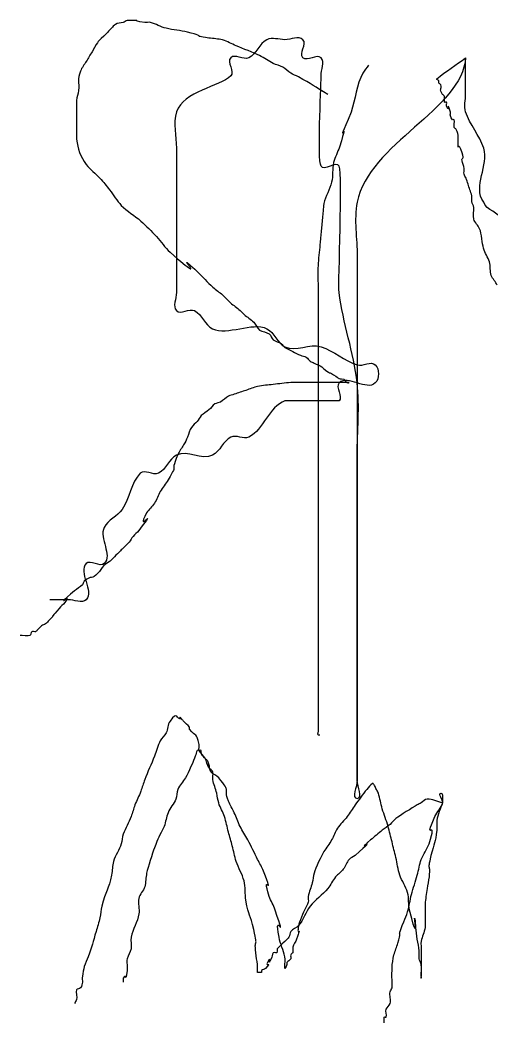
# Model space of a CAD drawing. Extents: x 12 to 154, y 536 to 784.
# Drawn here: x 11.8 to 67.7, y 663.4 to 782.3 of the extents above; entities that cross this region are included whole.
import ezdxf

# ---------------------------------------------------------------- set-up
doc = ezdxf.new("R2010")
doc.units = 0
doc.layers.add('Layer_1', color=7, linetype='CONTINUOUS')

msp = doc.modelspace()

# ---------------------------------------------------------------- linework, layer by layer
at = {"layer": 'Layer_1', "color": 7}
for points in [[(23.089493, 781.812774), (22.720292, 781.582034), (22.473774, 781.197052), (22.165906, 780.889192)], [(24.013074, 782.043656), (23.712024, 781.943309), (23.358594, 781.980953), (23.089493, 781.812774)], [(24.474864, 782.274566), (24.307903, 782.23284), (24.176341, 782.098081), (24.013074, 782.043656)], [(24.936661, 782.274566), (24.782712, 782.274566), (24.624204, 782.311898), (24.474864, 782.274566)], [(26.552925, 782.043656), (24.54465, 782.330553), (26.573051, 782.274566), (24.936661, 782.274566)], [(27.245611, 782.043656), (27.021617, 782.099668), (26.781503, 782.011001), (26.552925, 782.043656)], [(29.092779, 781.350968), (28.45482, 781.510445), (27.883568, 781.884167), (27.245611, 782.043656)], [(22.165906, 780.889192), (20.694098, 779.417376), (21.291435, 780.201383), (20.318746, 778.580235)], [(31.63263, 780.889178), (30.780113, 781.102315), (29.945296, 781.137833), (29.092779, 781.350968)], [(34.172484, 780.19649), (31.776316, 780.595852), (34.338396, 780.212648), (31.63263, 780.889178)], [(45.321225, 780.000001), (44.816148, 780.505075), (43.892651, 780.000001), (43.178366, 780.000001)], [(35.788757, 779.96558), (35.265467, 780.115079), (34.709304, 780.107), (34.172484, 780.19649)], [(37.40502, 779.272895), (36.863963, 779.498334), (36.352349, 779.804552), (35.788757, 779.96558)], [(40.175768, 778.118414), (39.409988, 778.501307), (38.232969, 778.927918), (37.40502, 779.272895)], [(41.03551, 780.000001), (40.132001, 779.548246), (39.79616, 778.308897), (38.892654, 777.857142)], [(43.178366, 780.000001), (42.464081, 780.000001), (41.674385, 780.319437), (41.03551, 780.000001)], [(45.321225, 777.857142), (44.816148, 778.362219), (45.826299, 779.494924), (45.321225, 780.000001)], [(20.318746, 778.580235), (20.087864, 778.195409), (19.856957, 777.810583), (19.626052, 777.425757)], [(38.892654, 777.857142), (38.253776, 777.537706), (37.254872, 778.362219), (36.749795, 777.857142)], [(41.79204, 777.194833), (41.237042, 777.472345), (40.730774, 777.840914), (40.175768, 778.118414)], [(47.464081, 777.857142), (46.959004, 778.362219), (45.826299, 777.352068), (45.321225, 777.857142)], [(19.626052, 777.425757), (19.39517, 777.040931), (19.100041, 776.687961), (18.933369, 776.271277)], [(36.749795, 777.857142), (36.244718, 777.352068), (37.254872, 776.219363), (36.749795, 775.714286)], [(42.946523, 776.733041), (42.584204, 776.934329), (42.162758, 777.009475), (41.79204, 777.194833)], [(47.464081, 775.714286), (47.464081, 776.428571), (47.969158, 777.352068), (47.464081, 777.857142)], [(64.606944, 777.857145), (64.176236, 771.706497), (53.150624, 767.718434), (51.749796, 760.714285)], [(53.105924, 776.963937), (52.875043, 776.656077), (52.600133, 776.376754), (52.413239, 776.040355)], [(61.187491, 775.34767), (62.259803, 776.269196), (63.467266, 777.020655), (64.607153, 777.857148)], [(64.606944, 773.57143), (64.606944, 775.000001), (64.606944, 776.428571), (64.606944, 777.857145)], [(18.933369, 776.271277), (18.518783, 775.234814), (18.808588, 775.0235), (18.702459, 773.962322)], [(36.749795, 775.714286), (35.437136, 774.401627), (31.141712, 773.890036), (30.321224, 771.428571)], [(43.870102, 776.040355), (43.543772, 776.244308), (43.282922, 776.546152), (42.946523, 776.733041)], [(44.793683, 775.578563), (44.491516, 775.743369), (44.16198, 775.857917), (43.870102, 776.040355)], [(47.464081, 765), (47.008706, 765.910746), (47.464081, 773.918569), (47.464081, 775.714286)], [(52.413239, 776.040355), (51.674318, 774.710297), (51.543765, 772.884142), (51.027871, 771.42244)], [(48.257124, 773.500501), (46.74219, 774.447333), (46.306763, 774.753248), (44.793683, 775.578563)], [(61.418373, 775.11676), (61.369702, 775.21413), (61.104926, 775.276719), (61.187491, 775.34767)], [(61.418373, 774.885878), (61.38396, 774.954731), (61.452814, 775.047935), (61.418373, 775.11676)], [(61.880165, 773.500516), (61.392597, 774.23186), (61.840706, 774.080569), (61.649283, 774.654996)], [(61.649283, 774.654996), (61.61487, 774.758262), (61.467072, 774.788536), (61.418373, 774.885878)], [(18.702459, 773.962322), (18.663398, 773.571821), (18.514891, 773.197889), (18.471577, 772.807844)], [(62.111047, 773.269605), (62.076634, 773.372872), (61.940514, 773.409949), (61.880165, 773.500516)], [(64.606944, 771.428574), (64.381079, 772.106202), (64.606944, 772.857145), (64.606944, 773.57143)], [(18.471577, 772.807844), (18.437618, 772.501864), (18.471577, 772.192123), (18.471577, 771.88426)], [(62.111047, 772.57692), (62.110831, 772.577141), (62.111392, 773.268559), (62.111047, 773.269605)], [(62.341929, 772.57692), (62.287475, 772.631345), (62.165443, 772.522495), (62.111047, 772.57692)], [(62.803718, 771.42244), (62.246228, 773.094915), (62.870332, 771.058409), (62.341929, 772.115128)], [(62.341929, 772.115128), (62.273075, 772.252807), (62.450779, 772.468075), (62.341929, 772.57692)], [(18.471577, 771.88426), (18.471577, 771.268538), (18.471577, 770.652816), (18.471577, 770.037095)], [(30.321224, 771.428571), (29.869469, 770.07331), (30.321224, 768.57143), (30.321224, 767.142856)], [(51.027871, 771.42244), (48.879164, 766.050695), (51.062907, 771.8115), (49.642492, 767.266319)], [(62.803718, 770.96065), (62.755047, 771.106691), (62.852389, 771.27641), (62.803718, 771.42244)], [(63.0346, 770.498858), (62.957639, 770.65278), (62.858143, 770.79738), (62.803718, 770.96065)], [(66.749797, 767.142859), (66.244717, 768.658088), (65.112015, 769.913342), (64.606944, 771.428574)], [(18.471577, 770.037095), (18.471577, 769.652269), (18.471577, 769.267443), (18.471577, 768.882617)], [(63.265482, 770.498858), (63.231069, 770.567712), (63.11156, 770.498858), (63.0346, 770.498858)], [(63.265482, 769.575277), (63.192971, 769.720411), (63.338077, 770.353736), (63.265482, 770.498858)], [(18.471577, 768.882617), (18.471577, 768.651735), (18.442919, 768.419042), (18.471577, 768.189929)], [(63.496363, 769.344367), (63.447693, 769.441708), (63.314152, 769.477907), (63.265482, 769.575277)], [(63.727274, 767.497201), (63.727274, 768.156664), (63.808458, 768.7202), (63.496363, 769.344367)], [(18.471577, 768.189929), (18.612006, 767.066641), (18.922501, 766.147674), (19.626052, 765.188283)], [(64.189066, 766.573617), (63.684578, 768.087068), (63.727274, 766.77893), (63.727274, 767.497201)], [(30.321224, 767.142856), (30.321224, 762.142856), (30.321224, 757.142858), (30.321224, 752.142858)], [(49.642492, 767.266319), (49.446363, 766.638666), (49.092457, 766.061082), (48.949807, 765.419151)], [(64.189066, 765.650038), (64.086452, 766.163135), (64.496925, 765.650038), (64.189066, 766.573617)], [(66.749797, 760.714288), (65.394533, 762.637212), (67.42743, 765.109962), (66.749797, 767.142859)], [(19.626052, 765.188283), (20.076625, 764.573876), (20.725532, 764.131878), (21.242324, 763.572019)], [(49.606937, 765), (49.287501, 765.638875), (47.78352, 764.361125), (47.464081, 765)], [(48.949807, 765.419151), (48.781996, 764.66408), (48.898046, 763.862652), (48.718925, 763.110198)], [(49.606937, 749.999999), (49.459706, 751.177913), (50.06266, 764.088557), (49.606937, 765)], [(64.419948, 764.726451), (64.375104, 765.040595), (64.251286, 765.338862), (64.189066, 765.650038)], [(64.419948, 764.033766), (64.37465, 764.260169), (64.452574, 764.497879), (64.419948, 764.726451)], [(64.65083, 763.571976), (64.590367, 763.733098), (64.45368, 763.865008), (64.419948, 764.033766)], [(21.242324, 763.572019), (21.650057, 763.130313), (22.025424, 762.659314), (22.396808, 762.18664)], [(48.718925, 763.110198), (48.510266, 762.233839), (48.003993, 761.446701), (47.795338, 760.570347)], [(65.112619, 762.186597), (64.958698, 762.648389), (64.821747, 763.116194), (64.65083, 763.571976)], [(22.396808, 762.18664), (22.872317, 761.581451), (23.237955, 760.883703), (23.782178, 760.33948)], [(65.343501, 761.493912), (65.303447, 761.733978), (65.18958, 761.955704), (65.112619, 762.186597)], [(65.343501, 760.801229), (65.305545, 761.028993), (65.381457, 761.266159), (65.343501, 761.493912)], [(23.782178, 760.33948), (24.47913, 759.642528), (25.354463, 759.147131), (26.091136, 758.492314)], [(47.795338, 760.570347), (47.748906, 760.375494), (47.33873, 755.778515), (47.333546, 755.721539)], [(51.749796, 760.714285), (51.329546, 758.613042), (51.749796, 756.42857), (51.749796, 754.285714)], [(65.574383, 760.108535), (65.547454, 760.350444), (65.383498, 760.561152), (65.343501, 760.801229)], [(68.892653, 758.571432), (68.573214, 759.529746), (67.069239, 759.755974), (66.749797, 760.714288)], [(65.574383, 758.723165), (65.45289, 759.168689), (65.625378, 759.649572), (65.574383, 760.108535)], [(26.091136, 758.492314), (26.741948, 757.913808), (27.342751, 757.280404), (27.938305, 756.645146)], [(66.267077, 757.568684), (66.084809, 757.97879), (65.692471, 758.290198), (65.574383, 758.723165)], [(27.938305, 756.645146), (28.497869, 756.048274), (28.938849, 755.336741), (29.554569, 754.797977)], [(66.728866, 755.259732), (66.556633, 755.819487), (66.536393, 756.962728), (66.267077, 757.568684)], [(29.554569, 754.797977), (35.020599, 750.015207), (29.219723, 755.782002), (32.787113, 752.489022)], [(47.333546, 755.721539), (47.256585, 754.874915), (47.145098, 754.030729), (47.102664, 753.181685)], [(51.749796, 754.285714), (51.749796, 752.142858), (51.749796, 749.999999), (51.749796, 747.857143)], [(67.421551, 753.64346), (67.260515, 754.207055), (66.901246, 754.699499), (66.728866, 755.259732)], [(47.102664, 753.181685), (47.068081, 752.489861), (47.102664, 751.796308), (47.102664, 751.103623)], [(67.652433, 752.027187), (67.480342, 752.543487), (67.57105, 753.12017), (67.421551, 753.64346)], [(30.321224, 752.142858), (30.321224, 751.428573), (30.321224, 750.714284), (30.321224, 749.999999)], [(32.787113, 752.489022), (33.426947, 751.898404), (33.994434, 751.232477), (34.634273, 750.641862)], [(68.345116, 750.872713), (68.203213, 751.298465), (67.794347, 751.601443), (67.652433, 752.027187)], [(47.102664, 751.103623), (47.102664, 748.640735), (47.102664, 746.177848), (47.102664, 743.71496)], [(30.321224, 749.999999), (30.321224, 749.285714), (29.816147, 748.36222), (30.321224, 747.857143)], [(34.634273, 750.641862), (34.996402, 750.307592), (35.420414, 750.045685), (35.788757, 749.718272)], [(35.788757, 749.718272), (36.114157, 749.429028), (36.404476, 749.102553), (36.712335, 748.794694)], [(51.749796, 739.285713), (51.347585, 742.905595), (50.058692, 746.385968), (49.606937, 749.999999)], [(36.712335, 748.794694), (37.097161, 748.486834), (37.492642, 748.191835), (37.866818, 747.871112)], [(30.321224, 747.857143), (30.826301, 747.352066), (31.825205, 748.176582), (32.46408, 747.857143)], [(32.46408, 747.857143), (33.367589, 747.405388), (33.70343, 746.166039), (34.606939, 745.714287)], [(37.866818, 747.871112), (38.032106, 747.729437), (38.163322, 747.55099), (38.328608, 747.409323)], [(38.328608, 747.409323), (38.702784, 747.0886), (39.134611, 746.834207), (39.483082, 746.485736)], [(51.749796, 747.857143), (51.749796, 738.571428), (51.749796, 729.285715), (51.749796, 720)], [(34.606939, 745.714287), (36.321225, 744.857144), (39.321224, 746.57143), (41.03551, 745.714287)], [(39.483082, 746.485736), (39.755208, 746.21361), (39.867908, 745.79305), (40.175768, 745.562157)], [(40.175768, 745.562157), (40.50735, 745.313474), (40.992982, 745.341253), (41.330251, 745.100365)], [(41.03551, 745.714287), (41.939016, 745.262532), (42.27486, 744.023183), (43.178366, 743.571428)], [(41.330251, 745.100365), (41.556059, 744.939074), (41.578849, 744.585327), (41.79204, 744.407674)], [(41.79204, 744.407674), (42.056456, 744.187309), (42.429234, 744.136795), (42.715621, 743.945885)], [(42.715621, 743.945885), (42.896755, 743.825129), (42.99628, 743.604843), (43.177419, 743.484093)], [(43.178366, 743.571428), (44.456119, 742.932553), (46.10882, 744.023183), (47.464081, 743.571428)], [(47.102664, 743.71496), (47.102664, 735.787542), (47.102664, 727.860127), (47.102664, 719.932708)], [(47.464081, 743.571428), (48.97931, 743.066354), (50.234567, 741.933646), (51.749796, 741.428572)], [(43.177419, 743.484093), (43.463806, 743.293179), (43.793138, 743.176233), (44.100998, 743.022303)], [(44.100998, 743.022303), (44.408857, 742.868382), (44.708213, 742.696098), (45.024579, 742.560514)], [(45.024579, 742.560514), (45.248289, 742.464618), (45.508567, 742.454838), (45.71727, 742.329632)], [(45.71727, 742.329632), (45.903932, 742.217635), (46.004902, 741.998455), (46.17906, 741.867834)], [(46.17906, 741.867834), (46.316738, 741.764568), (46.486919, 741.713913), (46.640852, 741.636952)], [(46.640852, 741.636952), (46.948711, 741.483031), (47.269284, 741.352252), (47.56443, 741.17516)], [(47.56443, 741.17516), (47.657775, 741.119148), (47.70826, 741.009589), (47.79534, 740.944278)], [(51.749796, 741.428572), (52.427426, 741.202679), (53.387578, 741.933646), (53.892652, 741.428572)], [(53.892652, 741.428572), (54.397729, 740.923495), (54.397729, 739.79079), (53.892652, 739.285713)], [(47.79534, 740.944278), (48.930066, 740.09323), (48.054484, 740.788798), (48.949821, 740.251593)], [(48.949821, 740.251593), (49.790625, 739.747106), (49.341691, 739.789804), (49.873402, 739.789804)], [(53.892652, 739.285713), (52.8825, 738.275562), (50.617091, 740.295867), (49.606937, 739.285713)], [(39.944897, 738.866214), (39.468932, 738.764223), (39.021316, 738.558354), (38.559526, 738.404425)], [(41.792063, 739.097096), (41.175802, 739.024586), (40.551639, 738.996211), (39.944897, 738.866214)], [(43.870124, 739.328006), (43.17438, 739.287045), (42.484238, 739.178535), (41.792063, 739.097096)], [(45.717293, 739.328006), (45.101565, 739.328006), (44.48478, 739.364148), (43.870124, 739.328006)], [(50.796998, 739.328006), (49.103762, 739.328006), (47.410523, 739.328006), (45.717293, 739.328006)], [(49.606937, 739.285713), (49.101863, 738.780639), (50.112014, 737.647934), (49.606937, 737.142857)], [(49.873402, 739.789804), (50.461761, 739.789804), (50.181157, 739.520484), (50.566088, 739.328006)], [(50.566088, 739.328006), (50.634941, 739.293565), (50.873956, 739.328006), (50.796998, 739.328006)], [(51.749796, 730.714286), (51.749796, 733.571427), (52.065315, 736.446047), (51.749796, 739.285713)], [(36.481465, 737.711753), (36.147339, 737.520812), (35.892, 737.20999), (35.557883, 737.019062)], [(37.174147, 737.942635), (36.943265, 737.865675), (36.692785, 737.832481), (36.481465, 737.711753)], [(38.559526, 738.404425), (38.097737, 738.250503), (37.635939, 738.096565), (37.174147, 737.942635)], [(34.865192, 736.788152), (34.593491, 736.607018), (34.420433, 736.307972), (34.172507, 736.095467)], [(35.557883, 737.019062), (35.34656, 736.898306), (35.067705, 736.923166), (34.865192, 736.788152)], [(43.178366, 737.142857), (41.261737, 736.503982), (40.69967, 733.760651), (38.892654, 732.857142)], [(49.606937, 737.142857), (49.604893, 737.140813), (43.18808, 737.145975), (43.178366, 737.142857)], [(33.248925, 735.402781), (33.052711, 735.206567), (32.964789, 734.923278), (32.787136, 734.710099)], [(34.172507, 736.095467), (33.880329, 735.845026), (33.52104, 735.674899), (33.248925, 735.402781)], [(32.787136, 734.710099), (32.578081, 734.459233), (32.267506, 734.294313), (32.094442, 734.017405)], [(31.632653, 732.86293), (31.492848, 732.548395), (31.338023, 732.240227), (31.170864, 731.939349)], [(32.094442, 734.017405), (31.874786, 733.66594), (31.800983, 733.241682), (31.632653, 732.86293)], [(36.749795, 732.857142), (35.846289, 732.40539), (35.510445, 731.166041), (34.606939, 730.714286)], [(38.892654, 732.857142), (38.253776, 732.537706), (37.388673, 733.176581), (36.749795, 732.857142)], [(31.170864, 731.939349), (30.952908, 731.54704), (30.650783, 731.199129), (30.478178, 730.784869)], [(30.321224, 730.714286), (29.417715, 730.262531), (29.081874, 729.023182), (28.178368, 728.57143)], [(30.478178, 730.784869), (29.332763, 728.035872), (30.766192, 730.256074), (29.323695, 727.783226)], [(34.606939, 730.714286), (33.329186, 730.075408), (31.598977, 731.353161), (30.321224, 730.714286)], [(51.749796, 704.999999), (51.749796, 713.571429), (51.749796, 722.142856), (51.749796, 730.714286)], [(26.035509, 728.57143), (24.906124, 727.442045), (24.778616, 725.614659), (23.892653, 724.285715)], [(28.178368, 728.57143), (27.53949, 728.251991), (26.540586, 729.076504), (26.035509, 728.57143)], [(29.323695, 727.783226), (29.044029, 727.303825), (28.679769, 726.877247), (28.400117, 726.397849)], [(28.400117, 726.397849), (28.139953, 725.951883), (27.984617, 725.448056), (27.707431, 725.012478)], [(26.783844, 723.857995), (25.274792, 721.141699), (28.369877, 725.126088), (25.860263, 721.779939)], [(27.707431, 725.012478), (27.442845, 724.596707), (27.023176, 724.288796), (26.783844, 723.857995)], [(23.892653, 724.285715), (23.33232, 723.445217), (22.201549, 723.046365), (21.749794, 722.142856)], [(21.749794, 722.142856), (21.110919, 720.865103), (22.759948, 718.867295), (21.749794, 717.857144)], [(25.167577, 721.087248), (24.98993, 720.874083), (24.879135, 720.611252), (24.70578, 720.394563)], [(25.860263, 721.779939), (25.664332, 721.518698), (25.376618, 721.3381), (25.167577, 721.087248)], [(24.24399, 719.932774), (23.874129, 719.562912), (23.690273, 719.379057), (23.320412, 719.009186)], [(24.70578, 720.394563), (24.569802, 720.224569), (24.39792, 720.086703), (24.24399, 719.932774)], [(47.102664, 719.932708), (47.102664, 713.85245), (47.102664, 707.7722), (47.102664, 701.691951)], [(51.749796, 720), (51.749796, 713.571429), (51.749796, 707.142858), (51.749796, 700.714287)], [(23.320412, 719.009186), (23.089501, 718.778276), (22.85862, 718.547394), (22.627726, 718.316501)], [(19.606938, 717.857144), (18.596786, 716.84699), (20.617089, 714.58158), (19.606938, 713.571429)], [(21.749794, 717.857144), (21.24472, 717.352067), (20.112015, 718.362218), (19.606938, 717.857144)], [(21.704153, 717.62383), (21.432056, 717.351704), (21.283583, 716.972357), (21.011468, 716.700249)], [(22.396844, 718.085619), (22.174835, 717.919112), (21.900376, 717.820041), (21.704153, 717.62383)], [(22.627726, 718.316501), (22.550766, 718.23954), (22.483896, 718.150929), (22.396844, 718.085619)], [(21.011468, 716.700249), (20.247097, 715.935881), (20.300669, 716.50103), (19.395196, 715.776661)], [(19.164314, 715.314872), (18.892216, 715.042746), (18.530348, 714.875598), (18.240735, 714.622187)], [(19.395196, 715.776661), (19.260805, 715.669143), (19.286005, 715.436566), (19.164314, 715.314872)], [(18.240735, 714.622187), (15.390479, 712.128212), (18.225428, 714.660653), (17.086252, 713.23681)], [(17.464082, 713.571429), (16.749797, 713.571429), (16.035508, 713.571429), (15.321223, 713.571429)], [(17.086252, 713.23681), (16.882271, 712.981834), (16.606071, 712.792052), (16.393567, 712.544125)], [(19.606938, 713.571429), (19.101861, 713.066352), (18.178367, 713.571429), (17.464082, 713.571429)], [(16.393567, 712.544125), (14.746963, 710.623089), (16.438723, 712.358399), (15.239092, 711.158749)], [(14.315505, 710.466075), (14.141344, 710.335454), (14.007645, 710.158212), (13.853716, 710.004283)], [(14.777303, 710.696957), (14.639624, 710.59369), (14.453189, 710.569312), (14.315505, 710.466075)], [(15.239092, 711.158749), (15.085171, 711.004827), (14.951452, 710.827577), (14.777303, 710.696957)], [(12.930163, 709.311611), (12.884185, 709.28094), (11.932739, 709.311611), (11.775679, 709.311611)], [(13.161044, 709.773401), (13.039353, 709.651709), (13.07334, 709.407071), (12.930163, 709.311611)], [(13.622834, 709.773401), (13.485155, 709.704547), (13.269892, 709.882251), (13.161044, 709.773401)], [(13.853716, 710.004283), (13.776755, 709.927322), (13.720175, 709.822072), (13.622834, 709.773401)], [(51.749796, 692.142857), (51.749796, 696.428572), (51.749796, 700.714287), (51.749796, 704.999999)], [(47.102664, 701.691951), (47.102664, 700.460504), (47.102664, 699.229063), (47.102664, 697.997616)], [(30.93997, 699.38303), (30.218423, 699.38303), (30.535903, 700.460544), (29.554597, 699.152148)], [(30.709089, 699.613912), (30.632128, 699.536951), (31.048829, 699.38303), (30.93997, 699.38303)], [(30.93997, 699.38303), (30.86301, 699.45999), (30.786049, 699.690892), (30.709089, 699.613912)], [(51.749796, 700.714287), (51.749796, 697.857143), (51.749796, 695.000001), (51.749796, 692.142857)], [(29.554597, 699.152148), (29.262535, 698.762733), (29.310506, 698.202156), (29.092805, 697.766774)], [(31.170881, 699.152148), (31.09392, 699.229108), (31.016959, 699.306069), (30.93997, 699.38303)], [(31.863569, 698.459462), (31.632687, 698.690344), (31.401777, 698.921252), (31.170881, 699.152148)], [(31.863569, 698.228552), (31.817392, 698.290121), (31.863569, 698.382473), (31.863569, 698.459462)], [(29.092805, 697.766774), (28.920713, 697.422575), (28.572219, 697.18739), (28.400119, 696.843193)], [(33.018046, 696.381386), (32.606552, 698.02736), (32.714161, 697.09443), (31.863569, 698.228552)], [(47.102664, 697.997616), (47.102664, 697.591205), (46.911694, 697.535824), (47.333546, 697.535824)], [(28.400119, 696.843193), (28.106036, 696.255024), (27.943492, 695.609787), (27.707431, 694.996027)], [(33.018046, 695.688698), (32.927083, 695.900928), (33.074059, 696.157384), (33.018046, 696.381386)], [(27.707431, 694.996027), (27.348256, 694.06217), (26.912129, 693.159134), (26.552954, 692.225277)], [(32.556399, 694.995942), (32.386915, 694.572199), (31.739003, 693.017892), (31.401924, 692.456088)], [(32.787309, 695.688627), (32.652295, 695.48612), (32.646796, 695.221926), (32.556399, 694.995942)], [(33.018191, 695.688627), (32.94123, 695.688627), (32.829999, 695.75269), (32.787309, 695.688627)], [(33.710734, 694.765117), (33.523846, 695.101516), (33.169637, 695.334988), (33.018046, 695.688698)], [(33.249073, 695.688627), (33.194619, 695.743081), (33.095151, 695.688627), (33.018191, 695.688627)], [(33.249073, 695.457746), (33.224695, 695.530794), (33.303526, 695.634231), (33.249073, 695.688627)], [(33.479955, 694.995956), (33.376689, 695.133635), (33.30347, 695.294478), (33.249073, 695.457746)], [(34.17264, 694.072375), (33.9491, 694.743049), (33.931015, 694.394546), (33.479955, 694.995956)], [(34.172524, 693.610639), (33.966899, 693.9705), (33.91202, 694.402804), (33.710734, 694.765117)], [(34.634316, 693.148847), (34.565462, 693.35538), (34.280529, 693.421625), (34.172524, 693.610639)], [(34.403522, 693.148788), (34.219071, 693.407024), (34.272986, 693.771327), (34.17264, 694.072375)], [(31.401924, 692.456088), (31.116376, 691.980177), (30.708, 691.575973), (30.478343, 691.07072)], [(35.327109, 692.456102), (35.086703, 692.756606), (34.627204, 692.835647), (34.403522, 693.148788)], [(34.634316, 692.225263), (34.579239, 692.528159), (34.731658, 692.856785), (34.634316, 693.148847)], [(36.481586, 689.685355), (35.835874, 691.461071), (36.908867, 690.4789), (35.327109, 692.456102)], [(26.552954, 692.225277), (26.378226, 691.770954), (26.265903, 691.294229), (26.091162, 690.839904)], [(35.096108, 690.608993), (34.960215, 691.152579), (34.734549, 691.673987), (34.634316, 692.225263)], [(51.749796, 692.142857), (51.749796, 691.428572), (51.035511, 690.000001), (51.749796, 690.000001)], [(51.749796, 690.000001), (52.464081, 690.000001), (51.749796, 691.428572), (51.749796, 692.142857)], [(53.567813, 691.763437), (53.275748, 691.617396), (53.087632, 691.31867), (52.875122, 691.070752)], [(53.798695, 691.532555), (53.738317, 691.623122), (53.665155, 691.812136), (53.567813, 691.763437)], [(54.029577, 691.070766), (53.952616, 691.224687), (53.894137, 691.389357), (53.798695, 691.532555)], [(26.091162, 690.839904), (25.880746, 690.292823), (25.608892, 689.770715), (25.398476, 689.223634)], [(30.478343, 691.07072), (30.315946, 690.71345), (30.398377, 690.278494), (30.247432, 689.916237)], [(35.32699, 689.454516), (35.202889, 689.826824), (35.191267, 690.228264), (35.096108, 690.608993)], [(52.182437, 690.147164), (51.951555, 689.839302), (51.710431, 689.538847), (51.489751, 689.223583)], [(52.875122, 691.070752), (52.624681, 690.778565), (52.41333, 690.455024), (52.182437, 690.147164)], [(54.260459, 690.608968), (54.206005, 690.772243), (54.106537, 690.916836), (54.029577, 691.070766)], [(54.722248, 688.761808), (54.535615, 689.368414), (54.461149, 690.006866), (54.260459, 690.608968)], [(61.879966, 689.454479), (61.975154, 689.835209), (61.264259, 690.531993), (61.649084, 690.608954)], [(61.649084, 690.608954), (62.033888, 690.685914), (61.803006, 689.839302), (61.879966, 689.454479)], [(25.398476, 689.223634), (25.223749, 688.769308), (25.117478, 688.290216), (24.936684, 687.83826)], [(30.247432, 689.916237), (30.008784, 689.343455), (29.56828, 688.87031), (29.323845, 688.299973)], [(36.019675, 687.838246), (35.834318, 688.394316), (35.512345, 688.898446), (35.32699, 689.454516)], [(37.174269, 688.299987), (36.9579, 688.768758), (36.658029, 689.200143), (36.481586, 689.685355)], [(51.489751, 689.223583), (51.171474, 688.768903), (50.89917, 688.282214), (50.566164, 687.838207)], [(58.87832, 689.223594), (58.239456, 688.858529), (56.871034, 688.021543), (56.338466, 687.607325)], [(59.34011, 689.454476), (59.192538, 689.365922), (59.027743, 689.308974), (58.87832, 689.223594)], [(60.032798, 689.916268), (59.755286, 689.916268), (59.578067, 689.597249), (59.34011, 689.454476)], [(61.879966, 689.454479), (61.264244, 689.6084), (60.667469, 689.916268), (60.032798, 689.916268)], [(60.956385, 687.838207), (61.200816, 688.408552), (61.729475, 688.852491), (61.879966, 689.454479)], [(61.879966, 689.454479), (61.633295, 688.837791), (61.263757, 688.064752), (61.187281, 687.376415)], [(24.936684, 687.83826), (24.655147, 687.134458), (24.268051, 686.474059), (24.0131, 685.760199)], [(29.323845, 688.299973), (29.10314, 687.784955), (29.0632, 687.206667), (28.862056, 686.683701)], [(36.481467, 685.991081), (36.317937, 686.604322), (36.220368, 687.236145), (36.019675, 687.838246)], [(37.866963, 686.683715), (37.604815, 687.20798), (37.419902, 687.767786), (37.174269, 688.299987)], [(50.566164, 687.838207), (50.205495, 687.357312), (49.745132, 686.952995), (49.411689, 686.452836)], [(55.414933, 686.683746), (55.208911, 687.38423), (54.936981, 688.063941), (54.722248, 688.761808)], [(60.263694, 684.605667), (61.395576, 688.001312), (59.499037, 684.437743), (60.956385, 687.838207)], [(28.862056, 686.683701), (28.255382, 685.470351), (28.143272, 685.342003), (27.707581, 684.143847)], [(38.790541, 685.067443), (38.496356, 685.613786), (38.144463, 686.128706), (37.866963, 686.683715)], [(49.411689, 686.452836), (49.125302, 686.023251), (48.979148, 685.513432), (48.719004, 685.06746)], [(55.645781, 686.914639), (55.353597, 686.664198), (55.030059, 686.452847), (54.722197, 686.221951)], [(55.876731, 684.836578), (55.722781, 685.452297), (55.594003, 686.074864), (55.414933, 686.683746)], [(56.338466, 687.607325), (56.080712, 687.406859), (55.893705, 687.127144), (55.645781, 686.914639)], [(61.187281, 687.376415), (61.144761, 686.993947), (61.22209, 686.605184), (61.187281, 686.22194)], [(24.0131, 685.760199), (23.881119, 685.390615), (23.914199, 684.975305), (23.782218, 684.605721)], [(36.94326, 684.374811), (36.798891, 684.916209), (36.625839, 685.449686), (36.481467, 685.991081)], [(53.336823, 685.067474), (51.120224, 683.097163), (54.773507, 686.093675), (51.489658, 683.220308)], [(54.722197, 686.221951), (54.260405, 685.837125), (53.786103, 685.466833), (53.336823, 685.067474)], [(61.187281, 686.22194), (61.044868, 684.65537), (60.868854, 684.842091), (60.494587, 683.2203)], [(23.782218, 684.605721), (23.52727, 683.891861), (23.084734, 683.251175), (22.858634, 682.52766)], [(27.707581, 684.143847), (27.466863, 683.481861), (26.921086, 681.781963), (26.783994, 681.142204)], [(37.405049, 682.527645), (37.204356, 683.12975), (37.10679, 683.761569), (36.94326, 684.374811)], [(39.945019, 682.758485), (39.560193, 683.528142), (39.198506, 684.309798), (38.790541, 685.067443)], [(48.719004, 685.06746), (48.439338, 684.588059), (48.075069, 684.161487), (47.795417, 683.682089)], [(56.33852, 682.989418), (56.19316, 683.607215), (56.030661, 684.220859), (55.876731, 684.836578)], [(59.340112, 682.758502), (59.581823, 683.403075), (60.045993, 683.952599), (60.263694, 684.605667)], [(47.795417, 683.682089), (47.49135, 683.160823), (46.833712, 681.784798), (46.640942, 681.142235)], [(51.489658, 683.220308), (51.280801, 683.037558), (50.977568, 682.969215), (50.796969, 682.758516)], [(56.800312, 680.911356), (56.575922, 681.584525), (56.501039, 682.298691), (56.33852, 682.989418)], [(60.494587, 683.2203), (59.977868, 680.981159), (60.446653, 682.692854), (60.263705, 680.680446)], [(22.858634, 682.52766), (22.696294, 682.008208), (22.741761, 681.443535), (22.627723, 680.91139)], [(38.328633, 680.21869), (38.127572, 681.022879), (37.667186, 681.741244), (37.405049, 682.527645)], [(40.63771, 681.373114), (40.452381, 681.854995), (40.175912, 682.296693), (39.945019, 682.758485)], [(50.796969, 682.758516), (50.504907, 682.417777), (50.379809, 681.958284), (50.104284, 681.604038)], [(58.878323, 680.911342), (59.048175, 681.522854), (59.117255, 682.164247), (59.340112, 682.758502)], [(22.627723, 680.91139), (22.26221, 679.205656), (21.95627, 679.028397), (21.473246, 677.217059)], [(26.783994, 681.142204), (26.669957, 680.610056), (26.713128, 680.046095), (26.553112, 679.525931)], [(41.330395, 678.371471), (40.323835, 681.642799), (42.046217, 677.710993), (40.63771, 681.373114)], [(46.640942, 681.142235), (46.52818, 680.766335), (46.50522, 680.368484), (46.41006, 679.987755)], [(49.1807, 680.680454), (48.833991, 680.247071), (48.608569, 679.724632), (48.257118, 679.295081)], [(50.104284, 681.604038), (49.836977, 681.260369), (49.452681, 681.02043), (49.1807, 680.680454)], [(57.723891, 678.833291), (57.521015, 679.563658), (57.040019, 680.192232), (56.800312, 680.911356)], [(58.185629, 678.602384), (58.390121, 679.379465), (58.663259, 680.137115), (58.878323, 680.911342)], [(60.263705, 680.680446), (60.221327, 680.2142), (60.109784, 679.756859), (60.032823, 679.295069)], [(26.553112, 679.525931), (26.401289, 679.032471), (25.968609, 678.645394), (25.860427, 678.140563)], [(38.559515, 677.909733), (38.432353, 678.6727), (38.51623, 679.468292), (38.328633, 680.21869)], [(46.41006, 679.987755), (46.274168, 679.444169), (46.058153, 678.920924), (45.948271, 678.371488)], [(58.87836, 673.291797), (57.922418, 679.983386), (59.508113, 670.541885), (57.954773, 676.75523)], [(25.860427, 678.140563), (25.731422, 677.538507), (25.947507, 676.902926), (25.860427, 676.293395)], [(42.023081, 676.755198), (41.837723, 677.311271), (41.502776, 677.811237), (41.330395, 678.371471)], [(45.948271, 678.371488), (45.902974, 678.145056), (46.011711, 677.900812), (45.948271, 677.678797)], [(48.257118, 679.295081), (47.636793, 678.536906), (46.780478, 677.990276), (46.179057, 677.217019)], [(57.72384, 676.524322), (57.918779, 677.206604), (58.005065, 677.916164), (58.185629, 678.602384)], [(57.954773, 676.75523), (57.785743, 677.431369), (57.910382, 678.161764), (57.723891, 678.833291)], [(60.032823, 679.295069), (59.955863, 678.679347), (59.849535, 678.066591), (59.801941, 677.447901)], [(21.473246, 677.217059), (21.352603, 676.764706), (21.347614, 676.287859), (21.242336, 675.831685)], [(39.483096, 674.446297), (39.081815, 676.318949), (38.891169, 675.919811), (38.559515, 677.909733)], [(42.48487, 673.522662), (41.798066, 677.185631), (43.540804, 672.202046), (42.023081, 676.755198)], [(46.179057, 677.217019), (45.628007, 676.508528), (45.384732, 675.583546), (44.793683, 674.908064)], [(45.948271, 677.678797), (45.853707, 677.347843), (45.626264, 677.069751), (45.486479, 676.755215)], [(59.801941, 677.447901), (59.758004, 676.876161), (59.86351, 675.108164), (59.801941, 674.677154)], [(21.242336, 675.831685), (21.116336, 675.285718), (20.934476, 674.754174), (20.780544, 674.215415)], [(25.860427, 676.293395), (25.722748, 675.329638), (25.09689, 674.482941), (24.936849, 673.522648)], [(45.486479, 676.755215), (45.464085, 676.705127), (44.844562, 675.212706), (44.793788, 674.90805)], [(57.262051, 675.369845), (57.403698, 675.759359), (57.609972, 676.125802), (57.72384, 676.524322)], [(44.793683, 674.908064), (44.540266, 674.618451), (44.116461, 674.511007), (43.870102, 674.215376)], [(44.793788, 674.90805), (44.526708, 673.3055), (45.21687, 675.253715), (44.562906, 673.291783)], [(56.569365, 672.829994), (57.241641, 675.29484), (56.247151, 672.578844), (57.262051, 675.369845)], [(59.801941, 674.677154), (59.722713, 674.122467), (59.432267, 673.613578), (59.340152, 673.06089)], [(20.780544, 674.215415), (20.430201, 672.98921), (20.282947, 672.385232), (19.856962, 671.213772)], [(24.936849, 673.522648), (24.860937, 673.067135), (25.01945, 672.591611), (24.936849, 672.137269)], [(39.713978, 671.67555), (39.520089, 673.808309), (40.042599, 671.835226), (39.483096, 674.446297)], [(43.639191, 673.52269), (43.523113, 673.329226), (42.356631, 672.2744), (42.253818, 672.137314)], [(43.177564, 671.213704), (43.019957, 672.001639), (42.632957, 672.732882), (42.48487, 673.522662)], [(43.870102, 674.215376), (43.714281, 674.028403), (43.764426, 673.731391), (43.639191, 673.52269)], [(44.562906, 673.291783), (44.454056, 672.965249), (44.168618, 672.705712), (44.101117, 672.368196)], [(44.101117, 672.368196), (44.101117, 672.137286), (44.101117, 671.906407), (44.101117, 671.675511)], [(56.107576, 671.444617), (56.225639, 671.916852), (56.441296, 672.360372), (56.569365, 672.829994)], [(59.109242, 671.906421), (59.062669, 672.372261), (58.944549, 672.828344), (58.87836, 673.291797)], [(59.340152, 673.06089), (59.276854, 672.6813), (59.340152, 672.29123), (59.340152, 671.906407)], [(19.856962, 671.213772), (19.715315, 670.824255), (19.514268, 670.456284), (19.39517, 670.059295)], [(24.475051, 670.982794), (24.363054, 670.53479), (24.550963, 670.052931), (24.475051, 669.597418)], [(24.936849, 672.137269), (24.862666, 671.729488), (24.575581, 671.384891), (24.475051, 670.982794)], [(39.94486, 670.290177), (39.898287, 670.756014), (39.756356, 671.209311), (39.713978, 671.67555)], [(41.561116, 670.982862), (40.96984, 669.800313), (41.690602, 671.703619), (41.099323, 670.52107)], [(41.792026, 671.67555), (41.657012, 671.473043), (41.669966, 671.200552), (41.561116, 670.982862)], [(42.253818, 671.906432), (42.313969, 671.418604), (41.887488, 671.818728), (41.792026, 671.67555)], [(42.253818, 672.137314), (42.207642, 672.075746), (42.288231, 671.975257), (42.253818, 671.906432)], [(43.177564, 670.059221), (43.177564, 670.444053), (43.253022, 670.836348), (43.177564, 671.213704)], [(43.870235, 670.982837), (43.772865, 670.788125), (43.529196, 670.702178), (43.408446, 670.521047)], [(43.870235, 671.444629), (43.821564, 671.298588), (43.939089, 671.120515), (43.870235, 670.982837)], [(44.101117, 671.675511), (44.024156, 671.59855), (43.904648, 671.547866), (43.870235, 671.444629)], [(55.876694, 668.442974), (55.876694, 669.524323), (55.836442, 670.360062), (56.107576, 671.444617)], [(59.109242, 670.982839), (59.065673, 671.287603), (59.139856, 671.600089), (59.109242, 671.906421)], [(59.340152, 670.290154), (59.30574, 670.531099), (59.143683, 670.741903), (59.109242, 670.982839)], [(59.340152, 671.906407), (59.340152, 671.290685), (59.340152, 670.674966), (59.340152, 670.059238)], [(19.39517, 670.059295), (19.282408, 669.683398), (19.212959, 669.294232), (19.164288, 668.904815)], [(39.94486, 669.366592), (39.870196, 669.665262), (39.975503, 669.983842), (39.94486, 670.290177)], [(40.868442, 669.828385), (40.74675, 669.706693), (40.528344, 669.719194), (40.406652, 669.597474)], [(41.099323, 670.52107), (40.814983, 669.952386), (41.769553, 670.729501), (40.868442, 669.828385)], [(43.177564, 669.828339), (43.12311, 669.773886), (43.177564, 669.98226), (43.177564, 670.059221)], [(43.408446, 670.290137), (43.331485, 670.136216), (43.299227, 669.950036), (43.177564, 669.828339)], [(43.408446, 670.521047), (43.365784, 670.456984), (43.408446, 670.367126), (43.408446, 670.290137)], [(59.340152, 668.904778), (59.340152, 669.366567), (59.405462, 669.832999), (59.340152, 670.290154)], [(59.340152, 670.059238), (59.340152, 669.751379), (59.340152, 669.443519), (59.340152, 669.13566)], [(19.164288, 668.904815), (19.095945, 668.358159), (19.309337, 668.020694), (18.933378, 667.519441)], [(24.013261, 668.673836), (23.97882, 668.604983), (24.013261, 668.519915), (24.013261, 668.442954)], [(24.475051, 669.597418), (24.183442, 667.847758), (24.428024, 669.503336), (24.013261, 668.673836)], [(40.175742, 669.366592), (40.098781, 669.366592), (39.963512, 669.291928), (39.94486, 669.366592)], [(40.406652, 669.366592), (40.352227, 669.312167), (40.252731, 669.366592), (40.175742, 669.366592)], [(40.406652, 669.597474), (40.352227, 669.543049), (40.461077, 669.420989), (40.406652, 669.366592)], [(59.340152, 668.904778), (59.340152, 668.827817), (59.263191, 668.673896), (59.340152, 668.673896)], [(59.340152, 669.13566), (59.340152, 669.058699), (59.340152, 668.981738), (59.340152, 668.904778)], [(59.340152, 668.673896), (59.417113, 668.673896), (59.340152, 668.827817), (59.340152, 668.904778)], [(18.933378, 667.519441), (18.830112, 667.381762), (18.548552, 667.44248), (18.471589, 667.288531)], [(24.013261, 668.442954), (24.013261, 668.365994), (24.013261, 668.289033), (24.013261, 668.212072)], [(55.645784, 667.057595), (55.679545, 667.226341), (55.848348, 667.349626), (55.876694, 667.519393)], [(55.876694, 667.519393), (55.927321, 667.82306), (55.876694, 668.135115), (55.876694, 668.442974)], [(18.471589, 667.288531), (18.341308, 667.02797), (18.561645, 666.404246), (18.471589, 666.134053)], [(55.645784, 665.672227), (55.791825, 666.110316), (55.555217, 666.604777), (55.645784, 667.057595)], [(18.471589, 666.134053), (18.417163, 665.970778), (18.317667, 665.826194), (18.240707, 665.672261)], [(55.183995, 664.979542), (55.287062, 665.237183), (55.558023, 665.408974), (55.645784, 665.672227)], [(54.953113, 663.363269), (54.953113, 663.419254), (54.945743, 664.048585), (54.953113, 664.055955)], [(54.953113, 664.055955), (55.007538, 664.110408), (55.149554, 663.987101), (55.183995, 664.055955)], [(55.183995, 664.055955), (55.321673, 664.331312), (55.069645, 664.693693), (55.183995, 664.979542)]]:
    msp.add_open_spline(points, degree=3, dxfattribs=at)

doc.saveas('drawing.dxf')
